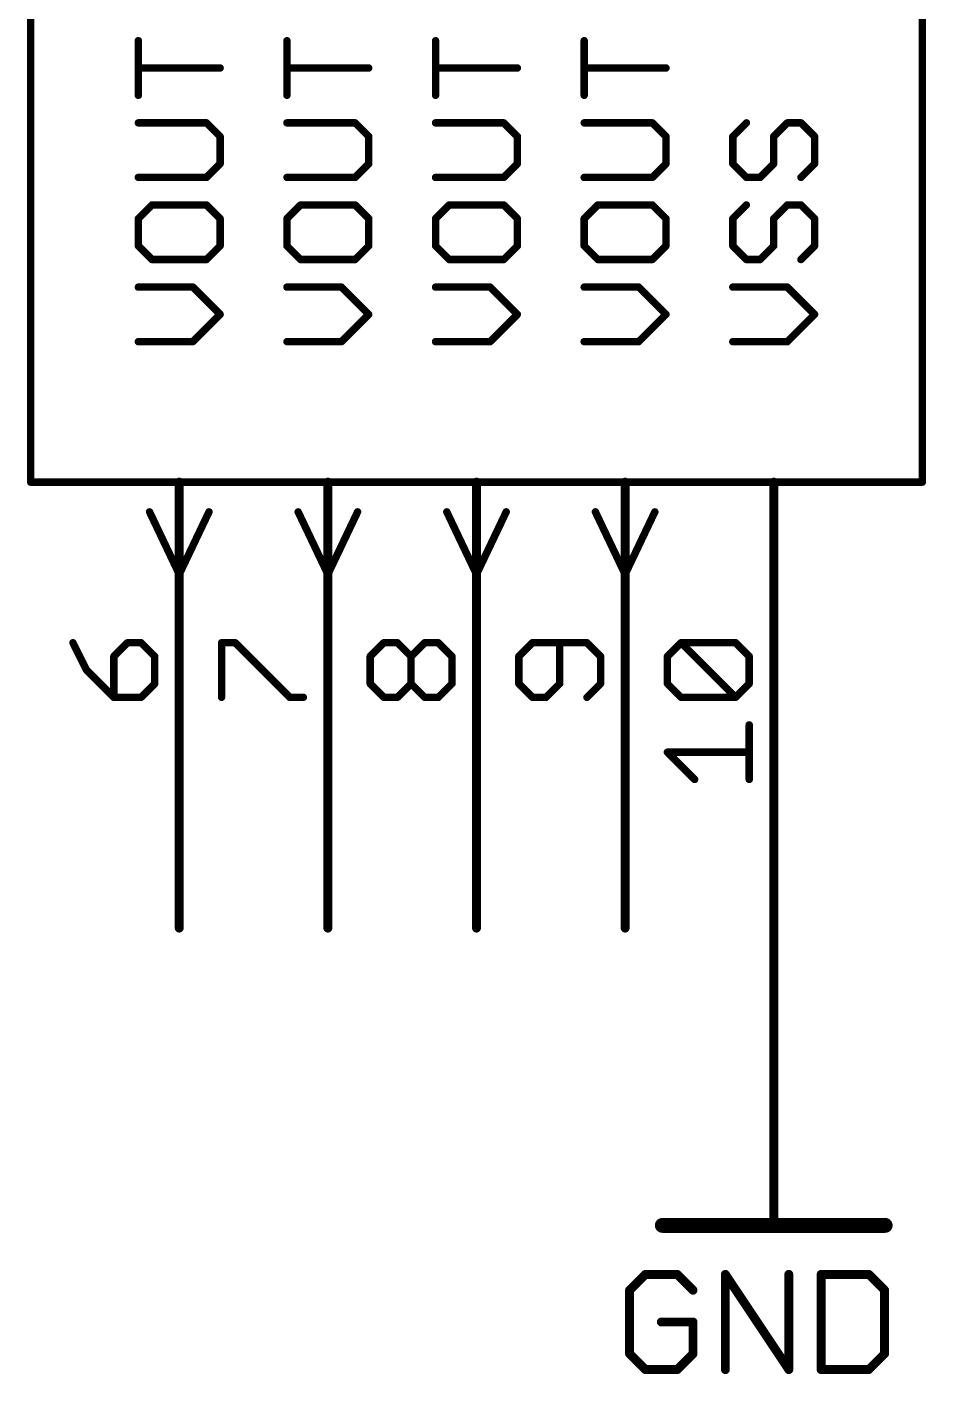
# Model space of a CAD drawing. Extents: x -48 to 226, y 23 to 111.
# Drawn here: x 68.52 to 83.88, y 27.94 to 50.96 of the extents above; entities that cross this region are included whole.
import ezdxf

# ---------------------------------------------------------------- set-up
doc = ezdxf.new("R2010")
doc.units = 0
for name, color, linetype in [('91', 94, 'CONTINUOUS'), ('94', 14, 'CONTINUOUS'), ('95', 251, 'CONTINUOUS'), ('96', 251, 'CONTINUOUS')]:
    doc.layers.add(name, color=color, linetype=linetype)

msp = doc.modelspace()

# ---------------------------------------------------------------- linework, layer by layer
at = {"layer": '91', "const_width": 0.1524}
msp.add_lwpolyline([(81.28, 35.56), (81.28, 33.02)], dxfattribs=at)
at = {"layer": '91', "const_width": 0.0762}
for points in [[(81.3181, 35.56, 1), (81.2419, 35.56)], [(81.2419, 33.02, 1), (81.3181, 33.02)]]:
    msp.add_lwpolyline(points, format="xyb", dxfattribs=at)
at = {"layer": '94'}
for points, const_width in [([(68.58, 73.66), (68.58, 43.18)], 0.127), ([(83.82, 43.18), (83.82, 73.66)], 0.127), ([(68.58, 43.18), (83.82, 43.18)], 0.127), ([(71.12, 35.56), (71.12, 43.18)], 0.1524), ([(73.66, 35.56), (73.66, 43.18)], 0.1524), ([(76.2, 35.56), (76.2, 43.18)], 0.1524), ([(78.74, 35.56), (78.74, 43.18)], 0.1524), ([(81.28, 35.56), (81.28, 43.18)], 0.1524), ([(70.612, 42.672), (71.12, 41.6052)], 0.127), ([(71.628, 42.672), (71.12, 41.6052)], 0.127), ([(73.152, 42.672), (73.66, 41.6052)], 0.127), ([(74.168, 42.672), (73.66, 41.6052)], 0.127), ([(75.692, 42.672), (76.2, 41.6052)], 0.127), ([(76.708, 42.672), (76.2, 41.6052)], 0.127), ([(78.232, 42.672), (78.74, 41.6052)], 0.127), ([(79.248, 42.672), (78.74, 41.6052)], 0.127), ([(81.28, 33.02), (81.28, 30.48)], 0.1524), ([(79.375, 30.48), (83.185, 30.48)], 0.254)]:
    msp.add_lwpolyline(points, dxfattribs=dict(at, const_width=const_width))
for points, const_width in [([(68.5482, 43.18, 1), (68.6118, 43.18)], 0.0635), ([(68.58, 43.2118, 1), (68.58, 43.1482)], 0.0635), ([(71.1581, 43.18, 1), (71.0819, 43.18)], 0.0762), ([(73.6981, 43.18, 1), (73.6219, 43.18)], 0.0762), ([(76.2381, 43.18, 1), (76.1619, 43.18)], 0.0762), ([(78.7781, 43.18, 1), (78.7019, 43.18)], 0.0762), ([(81.3181, 43.18, 1), (81.2419, 43.18)], 0.0762), ([(83.7883, 43.18, 1), (83.8518, 43.18)], 0.0635), ([(83.82, 43.1482, 1), (83.82, 43.2118)], 0.0635), ([(70.6407, 42.6857, 1), (70.5833, 42.6583)], 0.0635), ([(71.6567, 42.6583, 1), (71.5993, 42.6857)], 0.0635), ([(73.1807, 42.6857, 1), (73.1233, 42.6583)], 0.0635), ([(74.1967, 42.6583, 1), (74.1393, 42.6857)], 0.0635), ([(75.7207, 42.6857, 1), (75.6633, 42.6583)], 0.0635), ([(76.7367, 42.6583, 1), (76.6793, 42.6857)], 0.0635), ([(78.2607, 42.6857, 1), (78.2033, 42.6583)], 0.0635), ([(79.2767, 42.6583, 1), (79.2193, 42.6857)], 0.0635), ([(71.0913, 41.6189, 1), (71.1487, 41.5915)], 0.0635), ([(71.0913, 41.5915, 1), (71.1487, 41.6189)], 0.0635), ([(73.6313, 41.6189, 1), (73.6887, 41.5915)], 0.0635), ([(73.6313, 41.5915, 1), (73.6887, 41.6189)], 0.0635), ([(76.1713, 41.6189, 1), (76.2287, 41.5915)], 0.0635), ([(76.1713, 41.5915, 1), (76.2287, 41.6189)], 0.0635), ([(78.7113, 41.6189, 1), (78.7687, 41.5915)], 0.0635), ([(78.7113, 41.5915, 1), (78.7687, 41.6189)], 0.0635), ([(71.0819, 35.56, 1), (71.1581, 35.56)], 0.0762), ([(73.6219, 35.56, 1), (73.6981, 35.56)], 0.0762), ([(76.1619, 35.56, 1), (76.2381, 35.56)], 0.0762), ([(78.7019, 35.56, 1), (78.7781, 35.56)], 0.0762), ([(81.2419, 35.56, 1), (81.3181, 35.56)], 0.0762), ([(81.3181, 33.02, 1), (81.2419, 33.02)], 0.0762), ([(79.375, 30.5435, 1), (79.375, 30.4165)], 0.127), ([(81.2419, 30.48, 1), (81.3181, 30.48)], 0.0762), ([(83.185, 30.4165, 1), (83.185, 30.5435)], 0.127)]:
    msp.add_lwpolyline(points, format="xyb", dxfattribs=dict(at, const_width=const_width))
at = {"layer": '95', "const_width": 0.127}
for points in [[(70.4203, 49.7901), (70.4203, 50.7223)], [(72.9603, 49.7901), (72.9603, 50.7223)], [(75.5003, 49.7901), (75.5003, 50.7223)], [(78.0403, 49.7901), (78.0403, 50.7223)], [(71.8185, 50.2562), (70.4203, 50.2562)], [(74.3585, 50.2562), (72.9603, 50.2562)], [(76.8985, 50.2562), (75.5003, 50.2562)], [(79.4385, 50.2562), (78.0403, 50.2562)], [(71.5855, 49.319), (70.4203, 49.319)], [(71.8185, 49.086), (71.5855, 49.319)], [(74.1255, 49.319), (72.9603, 49.319)], [(74.3585, 49.086), (74.1255, 49.319)], [(76.6655, 49.319), (75.5003, 49.319)], [(76.8985, 49.086), (76.6655, 49.319)], [(79.2055, 49.319), (78.0403, 49.319)], [(79.4385, 49.086), (79.2055, 49.319)], [(80.8133, 49.319), (80.5803, 49.086)], [(81.2794, 49.086), (81.5124, 49.319)], [(81.5124, 49.319), (81.7455, 49.319)], [(81.7455, 49.319), (81.9785, 49.086)], [(71.8185, 48.6199), (71.8185, 49.086)], [(74.3585, 48.6199), (74.3585, 49.086)], [(76.8985, 48.6199), (76.8985, 49.086)], [(79.4385, 48.6199), (79.4385, 49.086)], [(80.5803, 49.086), (80.5803, 48.6199)], [(81.2794, 48.6199), (81.2794, 49.086)], [(81.9785, 49.086), (81.9785, 48.6199)], [(71.5855, 48.3869), (71.8185, 48.6199)], [(74.1255, 48.3869), (74.3585, 48.6199)], [(76.6655, 48.3869), (76.8985, 48.6199)], [(79.2055, 48.3869), (79.4385, 48.6199)], [(80.5803, 48.6199), (80.8133, 48.3869)], [(81.0464, 48.3869), (81.2794, 48.6199)], [(81.9785, 48.6199), (81.7455, 48.3869)], [(70.4203, 48.3869), (71.5855, 48.3869)], [(72.9603, 48.3869), (74.1255, 48.3869)], [(75.5003, 48.3869), (76.6655, 48.3869)], [(78.0403, 48.3869), (79.2055, 48.3869)], [(80.8133, 48.3869), (81.0464, 48.3869)], [(70.6533, 47.9157), (70.4203, 47.6827)], [(71.5855, 47.9157), (70.6533, 47.9157)], [(71.8185, 47.6827), (71.5855, 47.9157)], [(73.1933, 47.9157), (72.9603, 47.6827)], [(74.1255, 47.9157), (73.1933, 47.9157)], [(74.3585, 47.6827), (74.1255, 47.9157)], [(75.7333, 47.9157), (75.5003, 47.6827)], [(76.6655, 47.9157), (75.7333, 47.9157)], [(76.8985, 47.6827), (76.6655, 47.9157)], [(78.2733, 47.9157), (78.0403, 47.6827)], [(79.2055, 47.9157), (78.2733, 47.9157)], [(79.4385, 47.6827), (79.2055, 47.9157)], [(80.8133, 47.9157), (80.5803, 47.6827)], [(81.2794, 47.6827), (81.5124, 47.9157)], [(81.5124, 47.9157), (81.7455, 47.9157)], [(81.7455, 47.9157), (81.9785, 47.6827)], [(70.4203, 47.6827), (70.4203, 47.2166)], [(71.8185, 47.2166), (71.8185, 47.6827)], [(72.9603, 47.6827), (72.9603, 47.2166)], [(74.3585, 47.2166), (74.3585, 47.6827)], [(75.5003, 47.6827), (75.5003, 47.2166)], [(76.8985, 47.2166), (76.8985, 47.6827)], [(78.0403, 47.6827), (78.0403, 47.2166)], [(79.4385, 47.2166), (79.4385, 47.6827)], [(80.5803, 47.6827), (80.5803, 47.2166)], [(81.2794, 47.2166), (81.2794, 47.6827)], [(81.9785, 47.6827), (81.9785, 47.2166)], [(70.4203, 47.2166), (70.6533, 46.9836)], [(71.5855, 46.9836), (71.8185, 47.2166)], [(72.9603, 47.2166), (73.1933, 46.9836)], [(74.1255, 46.9836), (74.3585, 47.2166)], [(75.5003, 47.2166), (75.7333, 46.9836)], [(76.6655, 46.9836), (76.8985, 47.2166)], [(78.0403, 47.2166), (78.2733, 46.9836)], [(79.2055, 46.9836), (79.4385, 47.2166)], [(80.5803, 47.2166), (80.8133, 46.9836)], [(81.0464, 46.9836), (81.2794, 47.2166)], [(81.9785, 47.2166), (81.7455, 46.9836)], [(70.6533, 46.9836), (71.5855, 46.9836)], [(73.1933, 46.9836), (74.1255, 46.9836)], [(75.7333, 46.9836), (76.6655, 46.9836)], [(78.2733, 46.9836), (79.2055, 46.9836)], [(80.8133, 46.9836), (81.0464, 46.9836)], [(71.3524, 46.5124), (70.4203, 46.5124)], [(71.8185, 46.0464), (71.3524, 46.5124)], [(73.8924, 46.5124), (72.9603, 46.5124)], [(74.3585, 46.0464), (73.8924, 46.5124)], [(76.4324, 46.5124), (75.5003, 46.5124)], [(76.8985, 46.0464), (76.4324, 46.5124)], [(78.9724, 46.5124), (78.0403, 46.5124)], [(79.4385, 46.0464), (78.9724, 46.5124)], [(81.5124, 46.5124), (80.5803, 46.5124)], [(81.9785, 46.0464), (81.5124, 46.5124)], [(71.3524, 45.5803), (71.8185, 46.0464)], [(73.8924, 45.5803), (74.3585, 46.0464)], [(76.4324, 45.5803), (76.8985, 46.0464)], [(78.9724, 45.5803), (79.4385, 46.0464)], [(81.5124, 45.5803), (81.9785, 46.0464)], [(70.4203, 45.5803), (71.3524, 45.5803)], [(72.9603, 45.5803), (73.8924, 45.5803)], [(75.5003, 45.5803), (76.4324, 45.5803)], [(78.0403, 45.5803), (78.9724, 45.5803)], [(80.5803, 45.5803), (81.5124, 45.5803)], [(69.3027, 40.4355), (69.5357, 39.9695)], [(70.2348, 40.4355), (70.0018, 40.2025)], [(70.4679, 40.4355), (70.2348, 40.4355)], [(70.7009, 40.2025), (70.4679, 40.4355)], [(71.8427, 39.5034), (71.8427, 40.4355)], [(71.8427, 40.4355), (72.0757, 40.4355)], [(72.0757, 40.4355), (73.0079, 39.5034)], [(74.3827, 40.2025), (74.6157, 40.4355)], [(74.6157, 40.4355), (74.8488, 40.4355)], [(74.8488, 40.4355), (75.0818, 40.2025)], [(75.0818, 40.2025), (75.3148, 40.4355)], [(75.3148, 40.4355), (75.5479, 40.4355)], [(75.5479, 40.4355), (75.7809, 40.2025)], [(77.1557, 40.4355), (76.9227, 40.2025)], [(78.0879, 40.4355), (77.1557, 40.4355)], [(77.6218, 39.7365), (77.6218, 40.4355)], [(78.3209, 40.2025), (78.0879, 40.4355)], [(79.4627, 40.2025), (79.6957, 40.4355)], [(79.6957, 40.4355), (80.6279, 40.4355)], [(80.6279, 39.5034), (79.6957, 40.4355)], [(80.6279, 40.4355), (80.8609, 40.2025)], [(70.0018, 40.2025), (70.0018, 39.5034)], [(70.7009, 39.7365), (70.7009, 40.2025)], [(74.3827, 39.7365), (74.3827, 40.2025)], [(75.0818, 39.7365), (75.0818, 40.2025)], [(75.7809, 40.2025), (75.7809, 39.7365)], [(76.9227, 40.2025), (76.9227, 39.7365)], [(78.3209, 39.7365), (78.3209, 40.2025)], [(79.4627, 39.7365), (79.4627, 40.2025)], [(80.8609, 40.2025), (80.8609, 39.7365)], [(69.5357, 39.9695), (70.0018, 39.5034)], [(70.4679, 39.5034), (70.7009, 39.7365)], [(74.6157, 39.5034), (74.3827, 39.7365)], [(75.0818, 39.7365), (74.8488, 39.5034)], [(75.3148, 39.5034), (75.0818, 39.7365)], [(75.7809, 39.7365), (75.5479, 39.5034)], [(76.9227, 39.7365), (77.1557, 39.5034)], [(77.3888, 39.5034), (77.6218, 39.7365)], [(78.0879, 39.5034), (78.3209, 39.7365)], [(79.6957, 39.5034), (79.4627, 39.7365)], [(80.8609, 39.7365), (80.6279, 39.5034)], [(70.0018, 39.5034), (70.4679, 39.5034)], [(73.0079, 39.5034), (73.2409, 39.5034)], [(74.8488, 39.5034), (74.6157, 39.5034)], [(75.5479, 39.5034), (75.3148, 39.5034)], [(77.1557, 39.5034), (77.3888, 39.5034)], [(80.6279, 39.5034), (79.6957, 39.5034)], [(80.8609, 38.1001), (80.8609, 39.0323)], [(79.9288, 38.1001), (79.4627, 38.5662)], [(79.4627, 38.5662), (80.8609, 38.5662)]]:
    msp.add_lwpolyline(points, dxfattribs=at)
at = {"layer": '95', "const_width": 0.0635}
for points in [[(70.4521, 50.7223, 1), (70.3886, 50.7223)], [(72.9921, 50.7223, 1), (72.9286, 50.7223)], [(75.5321, 50.7223, 1), (75.4686, 50.7223)], [(78.0721, 50.7223, 1), (78.0086, 50.7223)], [(70.4203, 50.2879, 1), (70.4203, 50.2244)], [(71.8185, 50.2244, 1), (71.8185, 50.2879)], [(72.9603, 50.2879, 1), (72.9603, 50.2244)], [(74.3585, 50.2244, 1), (74.3585, 50.2879)], [(75.5003, 50.2879, 1), (75.5003, 50.2244)], [(76.8985, 50.2244, 1), (76.8985, 50.2879)], [(78.0403, 50.2879, 1), (78.0403, 50.2244)], [(79.4385, 50.2244, 1), (79.4385, 50.2879)], [(70.3886, 49.7901, 1), (70.4521, 49.7901)], [(72.9286, 49.7901, 1), (72.9921, 49.7901)], [(75.4686, 49.7901, 1), (75.5321, 49.7901)], [(78.0086, 49.7901, 1), (78.0721, 49.7901)], [(70.4203, 49.3507, 1), (70.4203, 49.2872)], [(71.6079, 49.3414, 1), (71.563, 49.2965)], [(71.5855, 49.2872, 1), (71.5855, 49.3507)], [(72.9603, 49.3507, 1), (72.9603, 49.2872)], [(74.1479, 49.3414, 1), (74.103, 49.2965)], [(74.1255, 49.2872, 1), (74.1255, 49.3507)], [(75.5003, 49.3507, 1), (75.5003, 49.2872)], [(76.6879, 49.3414, 1), (76.643, 49.2965)], [(76.6655, 49.2872, 1), (76.6655, 49.3507)], [(78.0403, 49.3507, 1), (78.0403, 49.2872)], [(79.2279, 49.3414, 1), (79.183, 49.2965)], [(79.2055, 49.2872, 1), (79.2055, 49.3507)], [(80.8358, 49.2965, 1), (80.7909, 49.3414)], [(81.5124, 49.3507, 1), (81.5124, 49.2872)], [(81.5349, 49.2965, 1), (81.49, 49.3414)], [(81.7679, 49.3414, 1), (81.723, 49.2965)], [(81.7455, 49.2872, 1), (81.7455, 49.3507)], [(71.8503, 49.086, 1), (71.7867, 49.086)], [(71.796, 49.0635, 1), (71.841, 49.1084)], [(74.3903, 49.086, 1), (74.3268, 49.086)], [(74.336, 49.0635, 1), (74.381, 49.1084)], [(76.9303, 49.086, 1), (76.8667, 49.086)], [(76.876, 49.0635, 1), (76.921, 49.1084)], [(79.4703, 49.086, 1), (79.4068, 49.086)], [(79.416, 49.0635, 1), (79.461, 49.1084)], [(80.6121, 49.086, 1), (80.5486, 49.086)], [(80.5579, 49.1084, 1), (80.6028, 49.0635)], [(81.3112, 49.086, 1), (81.2477, 49.086)], [(81.257, 49.1084, 1), (81.3019, 49.0635)], [(82.0103, 49.086, 1), (81.9468, 49.086)], [(81.956, 49.0635, 1), (82.001, 49.1084)], [(71.7867, 48.6199, 1), (71.8503, 48.6199)], [(71.841, 48.5974, 1), (71.796, 48.6423)], [(74.3268, 48.6199, 1), (74.3903, 48.6199)], [(74.381, 48.5974, 1), (74.336, 48.6423)], [(76.8667, 48.6199, 1), (76.9303, 48.6199)], [(76.921, 48.5974, 1), (76.876, 48.6423)], [(79.4068, 48.6199, 1), (79.4703, 48.6199)], [(79.461, 48.5974, 1), (79.416, 48.6423)], [(80.5486, 48.6199, 1), (80.6121, 48.6199)], [(80.6028, 48.6423, 1), (80.5579, 48.5974)], [(81.2477, 48.6199, 1), (81.3112, 48.6199)], [(81.3019, 48.5974, 1), (81.257, 48.6423)], [(81.9468, 48.6199, 1), (82.0103, 48.6199)], [(82.001, 48.5974, 1), (81.956, 48.6423)], [(70.4203, 48.4186, 1), (70.4203, 48.3551)], [(71.563, 48.4093, 1), (71.6079, 48.3644)], [(71.5855, 48.3551, 1), (71.5855, 48.4186)], [(72.9603, 48.4186, 1), (72.9603, 48.3551)], [(74.103, 48.4093, 1), (74.1479, 48.3644)], [(74.1255, 48.3551, 1), (74.1255, 48.4186)], [(75.5003, 48.4186, 1), (75.5003, 48.3551)], [(76.643, 48.4093, 1), (76.6879, 48.3644)], [(76.6655, 48.3551, 1), (76.6655, 48.4186)], [(78.0403, 48.4186, 1), (78.0403, 48.3551)], [(79.183, 48.4093, 1), (79.2279, 48.3644)], [(79.2055, 48.3551, 1), (79.2055, 48.4186)], [(80.8133, 48.4186, 1), (80.8133, 48.3551)], [(80.7909, 48.3644, 1), (80.8358, 48.4093)], [(81.0239, 48.4093, 1), (81.0688, 48.3644)], [(81.0464, 48.3551, 1), (81.0464, 48.4186)], [(81.723, 48.4093, 1), (81.7679, 48.3644)], [(70.6533, 47.9475, 1), (70.6533, 47.884)], [(70.6758, 47.8933, 1), (70.6309, 47.9382)], [(71.6079, 47.9382, 1), (71.563, 47.8933)], [(71.5855, 47.884, 1), (71.5855, 47.9475)], [(73.1933, 47.9475, 1), (73.1933, 47.884)], [(73.2158, 47.8933, 1), (73.1709, 47.9382)], [(74.1479, 47.9382, 1), (74.103, 47.8933)], [(74.1255, 47.884, 1), (74.1255, 47.9475)], [(75.7333, 47.9475, 1), (75.7333, 47.884)], [(75.7558, 47.8933, 1), (75.7109, 47.9382)], [(76.6879, 47.9382, 1), (76.643, 47.8933)], [(76.6655, 47.884, 1), (76.6655, 47.9475)], [(78.2733, 47.9475, 1), (78.2733, 47.884)], [(78.2958, 47.8933, 1), (78.2509, 47.9382)], [(79.2279, 47.9382, 1), (79.183, 47.8933)], [(79.2055, 47.884, 1), (79.2055, 47.9475)], [(80.8358, 47.8933, 1), (80.7909, 47.9382)], [(81.5124, 47.9475, 1), (81.5124, 47.884)], [(81.5349, 47.8933, 1), (81.49, 47.9382)], [(81.7679, 47.9382, 1), (81.723, 47.8933)], [(81.7455, 47.884, 1), (81.7455, 47.9475)], [(70.4521, 47.6827, 1), (70.3886, 47.6827)], [(70.3979, 47.7051, 1), (70.4428, 47.6602)], [(71.8503, 47.6827, 1), (71.7867, 47.6827)], [(71.796, 47.6602, 1), (71.841, 47.7051)], [(72.9921, 47.6827, 1), (72.9286, 47.6827)], [(72.9379, 47.7051, 1), (72.9828, 47.6602)], [(74.3903, 47.6827, 1), (74.3268, 47.6827)], [(74.336, 47.6602, 1), (74.381, 47.7051)], [(75.5321, 47.6827, 1), (75.4686, 47.6827)], [(75.4779, 47.7051, 1), (75.5228, 47.6602)], [(76.9303, 47.6827, 1), (76.8667, 47.6827)], [(76.876, 47.6602, 1), (76.921, 47.7051)], [(78.0721, 47.6827, 1), (78.0086, 47.6827)], [(78.0179, 47.7051, 1), (78.0628, 47.6602)], [(79.4703, 47.6827, 1), (79.4068, 47.6827)], [(79.416, 47.6602, 1), (79.461, 47.7051)], [(80.6121, 47.6827, 1), (80.5486, 47.6827)], [(80.5579, 47.7051, 1), (80.6028, 47.6602)], [(81.3112, 47.6827, 1), (81.2477, 47.6827)], [(81.257, 47.7051, 1), (81.3019, 47.6602)], [(82.0103, 47.6827, 1), (81.9468, 47.6827)], [(81.956, 47.6602, 1), (82.001, 47.7051)], [(70.3886, 47.2166, 1), (70.4521, 47.2166)], [(70.4428, 47.2391, 1), (70.3979, 47.1942)], [(71.7867, 47.2166, 1), (71.8503, 47.2166)], [(71.841, 47.1942, 1), (71.796, 47.2391)], [(72.9828, 47.2391, 1), (72.9379, 47.1942)], [(72.9286, 47.2166, 1), (72.9921, 47.2166)], [(74.3268, 47.2166, 1), (74.3903, 47.2166)], [(74.381, 47.1942, 1), (74.336, 47.2391)], [(75.4686, 47.2166, 1), (75.5321, 47.2166)], [(75.5228, 47.2391, 1), (75.4779, 47.1942)], [(76.8667, 47.2166, 1), (76.9303, 47.2166)], [(76.921, 47.1942, 1), (76.876, 47.2391)], [(78.0086, 47.2166, 1), (78.0721, 47.2166)], [(78.0628, 47.2391, 1), (78.0179, 47.1942)], [(79.4068, 47.2166, 1), (79.4703, 47.2166)], [(79.461, 47.1942, 1), (79.416, 47.2391)], [(80.5486, 47.2166, 1), (80.6121, 47.2166)], [(80.6028, 47.2391, 1), (80.5579, 47.1942)], [(81.2477, 47.2166, 1), (81.3112, 47.2166)], [(81.3019, 47.1942, 1), (81.257, 47.2391)], [(81.9468, 47.2166, 1), (82.0103, 47.2166)], [(82.001, 47.1942, 1), (81.956, 47.2391)], [(70.6533, 47.0153, 1), (70.6533, 46.9518)], [(70.6309, 46.9611, 1), (70.6758, 47.006)], [(71.563, 47.006, 1), (71.6079, 46.9611)], [(71.5855, 46.9518, 1), (71.5855, 47.0153)], [(73.1933, 47.0153, 1), (73.1933, 46.9518)], [(73.1709, 46.9611, 1), (73.2158, 47.006)], [(74.103, 47.006, 1), (74.1479, 46.9611)], [(74.1255, 46.9518, 1), (74.1255, 47.0153)], [(75.7333, 47.0153, 1), (75.7333, 46.9518)], [(75.7109, 46.9611, 1), (75.7558, 47.006)], [(76.643, 47.006, 1), (76.6879, 46.9611)], [(76.6655, 46.9518, 1), (76.6655, 47.0153)], [(78.2733, 47.0153, 1), (78.2733, 46.9518)], [(78.2509, 46.9611, 1), (78.2958, 47.006)], [(79.183, 47.006, 1), (79.2279, 46.9611)], [(79.2055, 46.9518, 1), (79.2055, 47.0153)], [(80.8133, 47.0153, 1), (80.8133, 46.9518)], [(80.7909, 46.9611, 1), (80.8358, 47.006)], [(81.0239, 47.006, 1), (81.0688, 46.9611)], [(81.0464, 46.9518, 1), (81.0464, 47.0153)], [(81.723, 47.006, 1), (81.7679, 46.9611)], [(70.4203, 46.5442, 1), (70.4203, 46.4807)], [(71.3749, 46.5349, 1), (71.33, 46.49)], [(71.3524, 46.4807, 1), (71.3524, 46.5442)], [(72.9603, 46.5442, 1), (72.9603, 46.4807)], [(73.9149, 46.5349, 1), (73.87, 46.49)], [(73.8924, 46.4807, 1), (73.8924, 46.5442)], [(75.5003, 46.5442, 1), (75.5003, 46.4807)], [(76.4549, 46.5349, 1), (76.41, 46.49)], [(76.4324, 46.4807, 1), (76.4324, 46.5442)], [(78.0403, 46.5442, 1), (78.0403, 46.4807)], [(78.9949, 46.5349, 1), (78.95, 46.49)], [(78.9724, 46.4807, 1), (78.9724, 46.5442)], [(80.5803, 46.5442, 1), (80.5803, 46.4807)], [(81.5349, 46.5349, 1), (81.49, 46.49)], [(81.5124, 46.4807, 1), (81.5124, 46.5442)], [(71.841, 46.0239, 1), (71.796, 46.0688)], [(71.796, 46.0239, 1), (71.841, 46.0688)], [(74.381, 46.0239, 1), (74.336, 46.0688)], [(74.336, 46.0239, 1), (74.381, 46.0688)], [(76.921, 46.0239, 1), (76.876, 46.0688)], [(76.876, 46.0239, 1), (76.921, 46.0688)], [(79.461, 46.0239, 1), (79.416, 46.0688)], [(79.416, 46.0239, 1), (79.461, 46.0688)], [(82.001, 46.0239, 1), (81.956, 46.0688)], [(81.956, 46.0239, 1), (82.001, 46.0688)], [(70.4203, 45.6121, 1), (70.4203, 45.5485)], [(71.33, 45.6028, 1), (71.3749, 45.5578)], [(71.3524, 45.5485, 1), (71.3524, 45.6121)], [(72.9603, 45.6121, 1), (72.9603, 45.5485)], [(73.87, 45.6028, 1), (73.9149, 45.5578)], [(73.8924, 45.5485, 1), (73.8924, 45.6121)], [(75.5003, 45.6121, 1), (75.5003, 45.5485)], [(76.41, 45.6028, 1), (76.4549, 45.5578)], [(76.4324, 45.5485, 1), (76.4324, 45.6121)], [(78.0403, 45.6121, 1), (78.0403, 45.5485)], [(78.95, 45.6028, 1), (78.9949, 45.5578)], [(78.9724, 45.5485, 1), (78.9724, 45.6121)], [(80.5803, 45.6121, 1), (80.5803, 45.5485)], [(81.49, 45.6028, 1), (81.5349, 45.5578)], [(81.5124, 45.5485, 1), (81.5124, 45.6121)], [(69.3311, 40.4497, 1), (69.2743, 40.4214)], [(70.2348, 40.4673, 1), (70.2348, 40.4038)], [(70.2573, 40.4131, 1), (70.2124, 40.458)], [(70.4903, 40.458, 1), (70.4454, 40.4131)], [(70.4679, 40.4038, 1), (70.4679, 40.4673)], [(71.8427, 40.4673, 1), (71.8427, 40.4038)], [(71.8745, 40.4355, 1), (71.811, 40.4355)], [(72.0982, 40.458, 1), (72.0533, 40.4131)], [(72.0757, 40.4038, 1), (72.0757, 40.4673)], [(74.6157, 40.4673, 1), (74.6157, 40.4038)], [(74.6382, 40.4131, 1), (74.5933, 40.458)], [(74.8712, 40.458, 1), (74.8263, 40.4131)], [(74.8488, 40.4038, 1), (74.8488, 40.4673)], [(75.3148, 40.4673, 1), (75.3148, 40.4038)], [(75.3373, 40.4131, 1), (75.2924, 40.458)], [(75.5703, 40.458, 1), (75.5254, 40.4131)], [(75.5479, 40.4038, 1), (75.5479, 40.4673)], [(77.1557, 40.4673, 1), (77.1557, 40.4038)], [(77.1782, 40.4131, 1), (77.1333, 40.458)], [(77.6536, 40.4355, 1), (77.5901, 40.4355)], [(78.1103, 40.458, 1), (78.0654, 40.4131)], [(78.0879, 40.4038, 1), (78.0879, 40.4673)], [(79.6957, 40.4673, 1), (79.6957, 40.4038)], [(79.7182, 40.458, 1), (79.6733, 40.4131)], [(79.7182, 40.4131, 1), (79.6733, 40.458)], [(80.6503, 40.458, 1), (80.6054, 40.4131)], [(80.6279, 40.4038, 1), (80.6279, 40.4673)], [(70.0336, 40.2025, 1), (69.9701, 40.2025)], [(69.9794, 40.225, 1), (70.0243, 40.1801)], [(70.7327, 40.2025, 1), (70.6692, 40.2025)], [(70.6784, 40.1801, 1), (70.7234, 40.225)], [(74.4145, 40.2025, 1), (74.351, 40.2025)], [(74.3603, 40.225, 1), (74.4052, 40.1801)], [(75.1136, 40.2025, 1), (75.0501, 40.2025)], [(75.0594, 40.225, 1), (75.1043, 40.1801)], [(75.0594, 40.1801, 1), (75.1043, 40.225)], [(75.8127, 40.2025, 1), (75.7492, 40.2025)], [(75.7584, 40.1801, 1), (75.8034, 40.225)], [(76.9545, 40.2025, 1), (76.891, 40.2025)], [(76.9003, 40.225, 1), (76.9452, 40.1801)], [(78.3527, 40.2025, 1), (78.2892, 40.2025)], [(78.2984, 40.1801, 1), (78.3434, 40.225)], [(79.4945, 40.2025, 1), (79.431, 40.2025)], [(79.4403, 40.225, 1), (79.4852, 40.1801)], [(80.8927, 40.2025, 1), (80.8291, 40.2025)], [(80.8384, 40.1801, 1), (80.8834, 40.225)], [(69.5582, 39.9919, 1), (69.5133, 39.947)], [(69.5073, 39.9553, 1), (69.5641, 39.9837)], [(70.6692, 39.7365, 1), (70.7327, 39.7365)], [(70.7234, 39.714, 1), (70.6784, 39.7589)], [(74.351, 39.7365, 1), (74.4145, 39.7365)], [(74.4052, 39.7589, 1), (74.3603, 39.714)], [(75.0501, 39.7365, 1), (75.1136, 39.7365)], [(75.1043, 39.7589, 1), (75.0594, 39.714)], [(75.1043, 39.714, 1), (75.0594, 39.7589)], [(75.7492, 39.7365, 1), (75.8127, 39.7365)], [(75.8034, 39.714, 1), (75.7584, 39.7589)], [(76.9452, 39.7589, 1), (76.9003, 39.714)], [(76.891, 39.7365, 1), (76.9545, 39.7365)], [(77.5901, 39.7365, 1), (77.6536, 39.7365)], [(77.6443, 39.714, 1), (77.5994, 39.7589)], [(78.2892, 39.7365, 1), (78.3527, 39.7365)], [(78.3434, 39.714, 1), (78.2984, 39.7589)], [(79.431, 39.7365, 1), (79.4945, 39.7365)], [(79.4852, 39.7589, 1), (79.4403, 39.714)], [(80.8291, 39.7365, 1), (80.8927, 39.7365)], [(80.8834, 39.714, 1), (80.8384, 39.7589)], [(70.0018, 39.5352, 1), (70.0018, 39.4717)], [(69.9701, 39.5034, 1), (70.0336, 39.5034)], [(69.9794, 39.481, 1), (70.0243, 39.5259)], [(70.4454, 39.5259, 1), (70.4903, 39.481)], [(70.4679, 39.4717, 1), (70.4679, 39.5352)], [(71.811, 39.5034, 1), (71.8745, 39.5034)], [(73.0079, 39.5352, 1), (73.0079, 39.4717)], [(72.9854, 39.481, 1), (73.0303, 39.5259)], [(73.2409, 39.4717, 1), (73.2409, 39.5352)], [(74.6157, 39.5352, 1), (74.6157, 39.4717)], [(74.5933, 39.481, 1), (74.6382, 39.5259)], [(74.8263, 39.5259, 1), (74.8712, 39.481)], [(74.8488, 39.4717, 1), (74.8488, 39.5352)], [(75.3148, 39.5352, 1), (75.3148, 39.4717)], [(75.2924, 39.481, 1), (75.3373, 39.5259)], [(75.5254, 39.5259, 1), (75.5703, 39.481)], [(75.5479, 39.4717, 1), (75.5479, 39.5352)], [(77.1557, 39.5352, 1), (77.1557, 39.4717)], [(77.1333, 39.481, 1), (77.1782, 39.5259)], [(77.3663, 39.5259, 1), (77.4112, 39.481)], [(77.3888, 39.4717, 1), (77.3888, 39.5352)], [(78.0654, 39.5259, 1), (78.1103, 39.481)], [(79.6957, 39.5352, 1), (79.6957, 39.4717)], [(79.6733, 39.481, 1), (79.7182, 39.5259)], [(80.6054, 39.5259, 1), (80.6503, 39.481)], [(80.6054, 39.481, 1), (80.6503, 39.5259)], [(80.6279, 39.4717, 1), (80.6279, 39.5352)], [(80.8927, 39.0323, 1), (80.8291, 39.0323)], [(79.4627, 38.598, 1), (79.4627, 38.5345)], [(79.4852, 38.5887, 1), (79.4403, 38.5438)], [(80.8609, 38.5345, 1), (80.8609, 38.598)], [(79.9063, 38.0777, 1), (79.9512, 38.1226)], [(80.8291, 38.1001, 1), (80.8927, 38.1001)]]:
    msp.add_lwpolyline(points, format="xyb", dxfattribs=at)
at = {"layer": '96', "const_width": 0.1524}
for points in [[(79.0874, 29.6432), (78.8162, 29.372)], [(79.6297, 29.6432), (79.0874, 29.6432)], [(79.9009, 29.372), (79.6297, 29.6432)], [(80.4534, 28.0162), (80.4534, 29.6432)], [(80.4534, 29.6432), (81.538, 28.0162)], [(81.538, 28.0162), (81.538, 29.6432)], [(82.0905, 29.6432), (82.0905, 28.0162)], [(82.904, 29.6432), (82.0905, 29.6432)], [(83.1752, 29.372), (82.904, 29.6432)], [(78.8162, 29.372), (78.8162, 28.2874)], [(83.1752, 28.2874), (83.1752, 29.372)], [(79.9009, 28.8297), (79.3585, 28.8297)], [(79.9009, 28.2874), (79.9009, 28.8297)], [(78.8162, 28.2874), (79.0874, 28.0162)], [(79.6297, 28.0162), (79.9009, 28.2874)], [(82.904, 28.0162), (83.1752, 28.2874)], [(79.0874, 28.0162), (79.6297, 28.0162)], [(82.0905, 28.0162), (82.904, 28.0162)]]:
    msp.add_lwpolyline(points, dxfattribs=at)
at = {"layer": '96', "const_width": 0.0762}
for points in [[(79.0874, 29.6813, 1), (79.0874, 29.6051)], [(79.1143, 29.6162, 1), (79.0604, 29.6701)], [(79.6566, 29.6701, 1), (79.6028, 29.6162)], [(79.6297, 29.6051, 1), (79.6297, 29.6813)], [(80.4915, 29.6432, 1), (80.4153, 29.6432)], [(80.4851, 29.6643, 1), (80.4217, 29.6221)], [(81.5761, 29.6432, 1), (81.4999, 29.6432)], [(82.1286, 29.6432, 1), (82.0524, 29.6432)], [(82.0905, 29.6813, 1), (82.0905, 29.6051)], [(82.9309, 29.6701, 1), (82.8771, 29.6162)], [(82.904, 29.6051, 1), (82.904, 29.6813)], [(78.8543, 29.372, 1), (78.7781, 29.372)], [(78.7893, 29.399, 1), (78.8431, 29.3451)], [(79.8739, 29.3451, 1), (79.9278, 29.399)], [(83.2133, 29.372, 1), (83.1371, 29.372)], [(83.1482, 29.3451, 1), (83.2021, 29.399)], [(79.3585, 28.8678, 1), (79.3585, 28.7916)], [(79.939, 28.8297, 1), (79.8628, 28.8297)], [(79.9009, 28.7916, 1), (79.9009, 28.8678)], [(78.8431, 28.3143, 1), (78.7893, 28.2604)], [(78.7781, 28.2874, 1), (78.8543, 28.2874)], [(79.8628, 28.2874, 1), (79.939, 28.2874)], [(79.9278, 28.2604, 1), (79.8739, 28.3143)], [(83.1371, 28.2874, 1), (83.2133, 28.2874)], [(83.2021, 28.2604, 1), (83.1482, 28.3143)], [(79.0874, 28.0543, 1), (79.0874, 27.9781)], [(79.6297, 27.9781, 1), (79.6297, 28.0543)], [(82.0905, 28.0543, 1), (82.0905, 27.9781)], [(82.904, 27.9781, 1), (82.904, 28.0543)], [(79.0604, 27.9893, 1), (79.1143, 28.0431)], [(79.6028, 28.0431, 1), (79.6566, 27.9893)], [(80.4153, 28.0162, 1), (80.4915, 28.0162)], [(81.4999, 28.0162, 1), (81.5761, 28.0162)], [(81.5063, 27.9951, 1), (81.5697, 28.0373)], [(82.0524, 28.0162, 1), (82.1286, 28.0162)], [(82.8771, 28.0431, 1), (82.9309, 27.9893)]]:
    msp.add_lwpolyline(points, format="xyb", dxfattribs=at)

doc.saveas('drawing.dxf')
